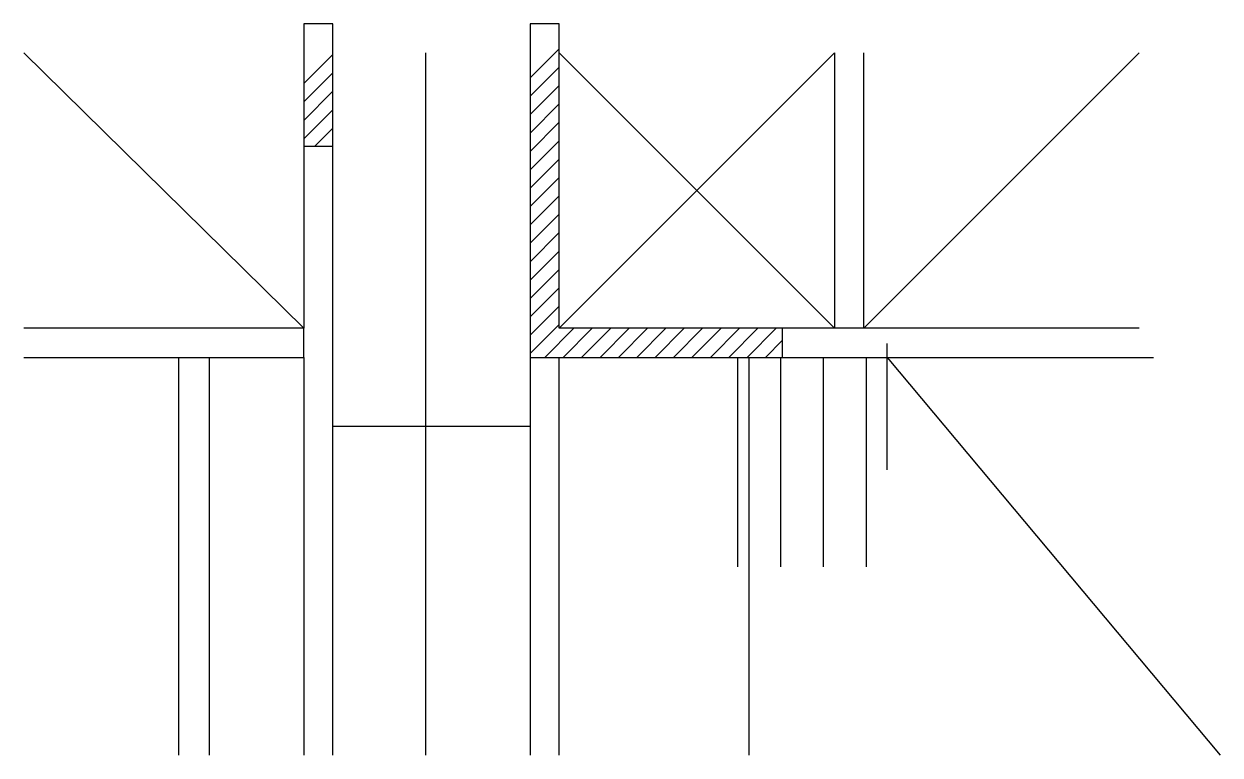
# Model space of a CAD drawing. Header units: metres. Extents: x 5176 to 5958, y 1701 to 2179.
import ezdxf

# ---------------------------------------------------------------- set-up
doc = ezdxf.new("R2010")
doc.units = ezdxf.units.M
for name, color, linetype in [('1', 7, 'Continuous'), ('3', 7, 'Continuous'), ('7', 7, 'Continuous'), ('9', 7, 'Continuous'), ('Painéis', 7, 'Continuous')]:
    doc.layers.add(name, color=color, linetype=linetype)

msp = doc.modelspace()

# ---------------------------------------------------------------- linework, layer by layer
at = {"layer": '1', "color": 7, "lineweight": 25}
for p, q in [((5176.36, 2159.58), (5359.36, 1979.58)), ((5176.36, 2159.58), (5359.36, 1979.58)), ((5526.36, 1979.58), (5706.36, 2159.58)), ((5526.36, 2159.58), (5706.36, 1979.58)), ((5526.36, 1979.58), (5706.36, 2159.58)), ((5526.36, 2159.58), (5706.36, 1979.58)), ((5725.36, 1979.58), (5905.36, 2159.58)), ((5725.36, 1979.58), (5905.36, 2159.58)), ((5740.82, 1960.58), (5958.36, 1700.58))]:
    msp.add_line(p, q, dxfattribs=at)
at = {"layer": '3', "color": 7, "lineweight": 25}
for p, q in [((5359.36, 2139.59), (5378.36, 2158.59)), ((5507.36, 2143.34), (5526.36, 2162.34)), ((5359.36, 2127.57), (5378.36, 2146.57)), ((5507.36, 2131.32), (5526.36, 2150.32)), ((5507.36, 2119.3), (5526.36, 2138.3)), ((5359.36, 2115.54), (5378.36, 2134.54)), ((5359.36, 2103.52), (5378.36, 2122.52)), ((5507.36, 2107.27), (5526.36, 2126.27)), ((5507.36, 2095.25), (5526.36, 2114.25)), ((5366.44, 2098.58), (5378.36, 2110.5)), ((5507.36, 2083.23), (5526.36, 2102.23)), ((5507.36, 2071.21), (5526.36, 2090.21)), ((5507.36, 2059.19), (5526.36, 2078.19)), ((5507.36, 2047.17), (5526.36, 2066.17)), ((5507.36, 2035.15), (5526.36, 2054.15)), ((5507.36, 2023.13), (5526.36, 2042.13)), ((5507.36, 2011.11), (5526.36, 2030.11)), ((5507.36, 1999.09), (5526.36, 2018.09)), ((5507.36, 1987.07), (5526.36, 2006.07)), ((5507.36, 1975.05), (5526.36, 1994.05)), ((5507.36, 1963.02), (5526.36, 1982.02)), ((5516.94, 1960.58), (5535.94, 1979.58)), ((5528.96, 1960.58), (5547.96, 1979.58)), ((5540.98, 1960.58), (5559.98, 1979.58)), ((5553.01, 1960.58), (5572.01, 1979.58)), ((5565.03, 1960.58), (5584.03, 1979.58)), ((5577.05, 1960.58), (5596.05, 1979.58)), ((5589.07, 1960.58), (5608.07, 1979.58)), ((5601.09, 1960.58), (5620.09, 1979.58)), ((5613.11, 1960.58), (5632.11, 1979.58)), ((5625.13, 1960.58), (5644.13, 1979.58)), ((5637.15, 1960.58), (5656.15, 1979.58)), ((5649.17, 1960.58), (5668.17, 1979.58)), ((5661.19, 1960.58), (5672.36, 1971.75))]:
    msp.add_line(p, q, dxfattribs=at)
for points in [[(5706.36, 2159.58), (5706.36, 1979.58)], [(5725.36, 1979.58), (5725.36, 2159.58)], [(5359.36, 2098.58), (5359.36, 1979.58)], [(5378.36, 1970.08), (5378.36, 2098.58)], [(5359.36, 1979.58), (5176.36, 1979.58)], [(5359.36, 1960.58), (5359.36, 1979.58)], [(5706.36, 1979.58), (5672.36, 1979.58)], [(5725.36, 1979.58), (5706.36, 1979.58)], [(5905.36, 1979.58), (5725.36, 1979.58)], [(5378.36, 1700.58), (5378.36, 1970.08)], [(5176.36, 1960.58), (5359.36, 1960.58)], [(5359.36, 1960.58), (5359.36, 1700.58)], [(5507.36, 1960.58), (5507.36, 1700.58)], [(5526.36, 1700.58), (5526.36, 1960.58)], [(5672.36, 1960.58), (5715.86, 1960.58)], [(5715.86, 1960.58), (5914.86, 1960.58)]]:
    msp.add_lwpolyline(points, dxfattribs=at)
at = {"layer": '7', "color": 7, "lineweight": 25}
for points in [[(5359.36, 2098.58), (5378.36, 2098.58), (5378.36, 2178.58), (5359.36, 2178.58), (5359.36, 2098.58)], [(5507.36, 1960.58), (5672.36, 1960.58), (5672.36, 1979.58), (5526.36, 1979.58), (5526.36, 2178.58), (5507.36, 2178.58), (5507.36, 1960.58)]]:
    msp.add_lwpolyline(points, dxfattribs=at)
at = {"layer": '9', "color": 7, "lineweight": 25}
for p, q in [((5740.82, 1887.17), (5740.82, 1969.56)), ((5642.88, 1960.58), (5642.88, 1823.58)), ((5650.39, 1700.58), (5650.39, 1960.58)), ((5670.88, 1960.58), (5670.88, 1823.58)), ((5698.88, 1960.58), (5698.88, 1823.58)), ((5726.88, 1960.58), (5726.88, 1823.58))]:
    msp.add_line(p, q, dxfattribs=at)
at = {"layer": 'Painéis', "color": 7, "lineweight": 25}
for p, q in [((5438.86, 2159.58), (5438.86, 1700.58)), ((5277.36, 1960.58), (5277.36, 1700.58)), ((5297.36, 1960.58), (5297.36, 1700.58)), ((5378.36, 1915.58), (5507.36, 1915.58))]:
    msp.add_line(p, q, dxfattribs=at)

doc.saveas('drawing.dxf')
